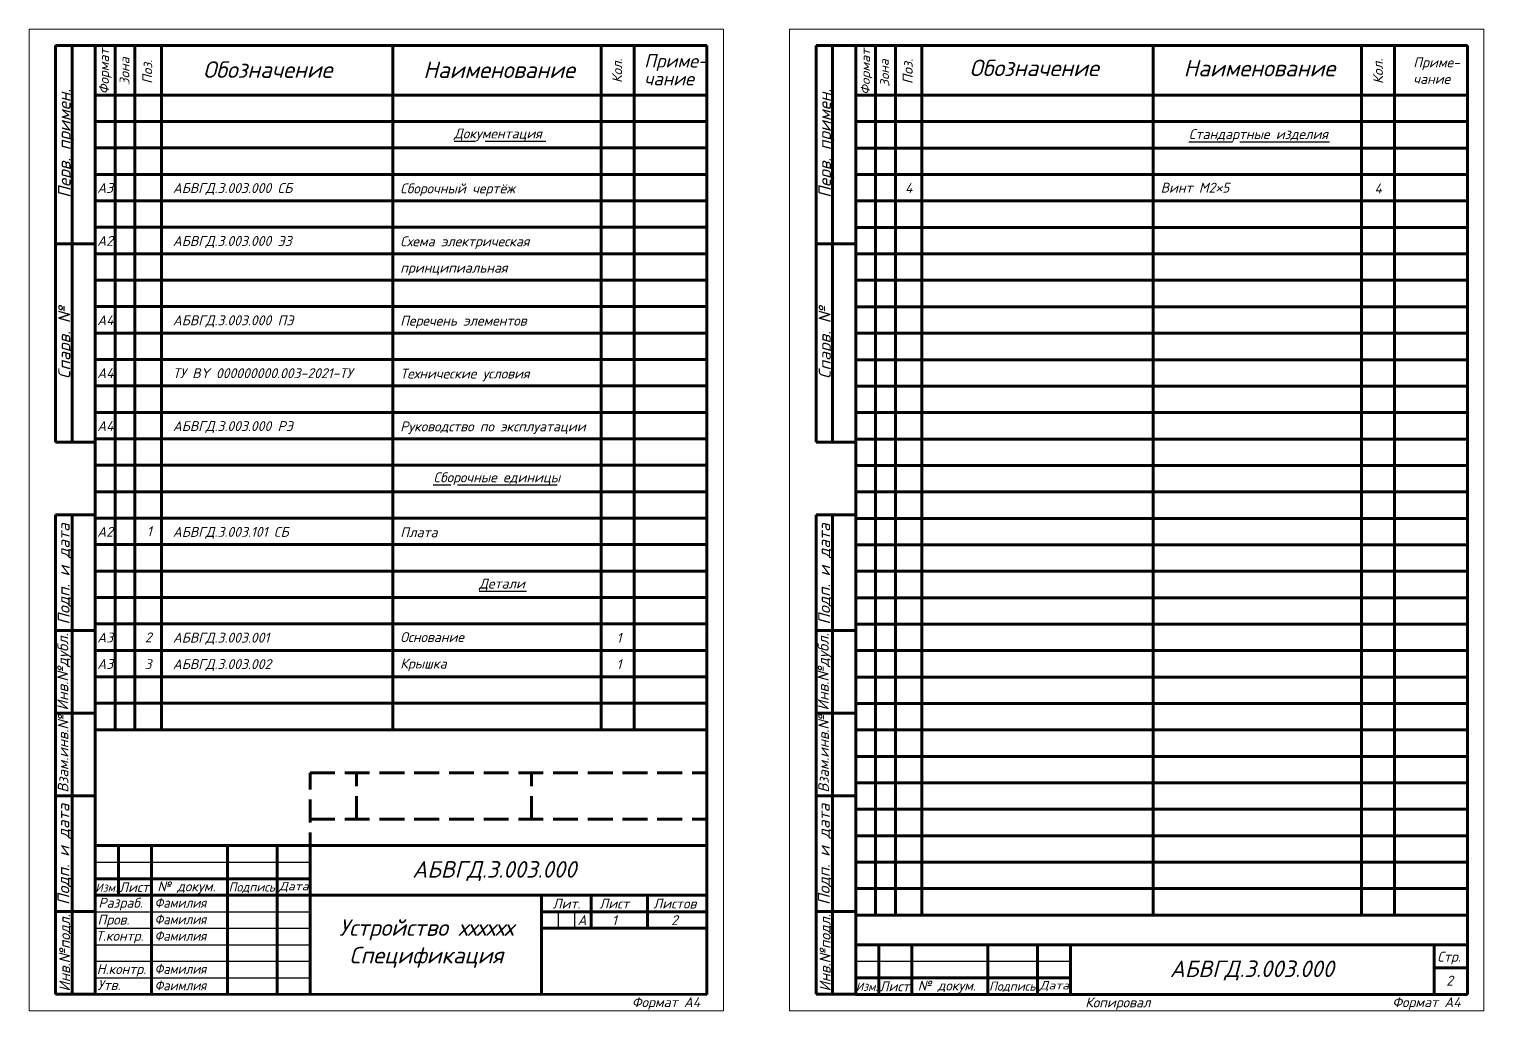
# Model space of a CAD drawing. Header units: millimetres. Extents: x -1 to 4028, y -898 to 1238.
# Drawn here: x 372.6 to 812.6, y 940.6 to 1237.6 of the extents above; entities that cross this region are included whole.
import ezdxf
from ezdxf.enums import TextEntityAlignment as Align

# ---------------------------------------------------------------- set-up
doc = ezdxf.new("R2010")
doc.units = ezdxf.units.MM
for name, color, linetype, lineweight in [('Осн 0.6', 7, 'Continuous', 60), ('Основная (0.3)', 162, 'Continuous', 30), ('Основная (0.6)', 250, 'Continuous', 60), ('Текст', 240, 'Continuous', 30), ('Тонкая (0.2)', 250, 'Continuous', 20)]:
    doc.layers.add(name, color=color, linetype=linetype, lineweight=lineweight)
doc.styles.add('3мм', font='isocpeui.ttf', dxfattribs={"height": 3})
doc.styles.add('5мм', font='isocpeui.ttf', dxfattribs={"height": 5})

msp = doc.modelspace()

# ---------------------------------------------------------------- linework, layer by layer
at = {"layer": 'Осн 0.6'}
for p, q in [((398.616, 1217.618), (398.616, 1232.618)), ((404.616, 1217.618), (404.616, 1232.618)), ((412.616, 1217.618), (412.616, 1232.618)), ((482.616, 1217.618), (482.616, 1232.618)), ((545.616, 1217.618), (545.616, 1232.618)), ((555.616, 1217.618), (555.616, 1232.618)), ((392.616, 1217.618), (398.616, 1217.618)), ((398.616, 1217.618), (404.616, 1217.618)), ((398.616, 1217.618), (398.616, 1209.618)), ((404.616, 1217.618), (412.616, 1217.618)), ((404.616, 1217.618), (404.616, 1025.618)), ((412.616, 1217.618), (482.616, 1217.618)), ((412.616, 1217.618), (412.616, 1025.618)), ((482.616, 1217.618), (545.616, 1217.618)), ((482.616, 1217.618), (482.616, 1025.618)), ((545.616, 1217.618), (555.616, 1217.618)), ((545.616, 1217.618), (545.616, 1025.618)), ((555.616, 1217.618), (577.616, 1217.618)), ((555.616, 1217.618), (555.616, 1025.618)), ((392.616, 1209.618), (577.616, 1209.618)), ((398.616, 1209.618), (398.616, 1201.618)), ((392.616, 1201.618), (577.616, 1201.618)), ((398.616, 1201.618), (398.616, 1193.618)), ((392.616, 1193.618), (577.616, 1193.618)), ((398.616, 1193.618), (398.616, 1185.618)), ((392.616, 1185.618), (577.616, 1185.618)), ((398.616, 1185.618), (398.616, 1177.618)), ((392.616, 1177.618), (577.616, 1177.618)), ((398.616, 1177.618), (398.616, 1169.618)), ((392.616, 1169.618), (577.616, 1169.618)), ((398.616, 1169.618), (398.616, 1161.618)), ((392.616, 1161.618), (577.616, 1161.618)), ((398.616, 1161.618), (398.616, 1153.618)), ((392.616, 1153.618), (577.616, 1153.618)), ((398.616, 1153.618), (398.616, 1145.618)), ((392.616, 1145.618), (577.616, 1145.618)), ((398.616, 1145.618), (398.616, 1137.618)), ((392.616, 1137.618), (577.616, 1137.618)), ((398.616, 1137.618), (398.616, 1129.618)), ((392.616, 1129.618), (577.616, 1129.618)), ((398.616, 1129.618), (398.616, 1121.618)), ((392.616, 1121.618), (577.616, 1121.618)), ((398.616, 1121.618), (398.616, 1113.618)), ((392.616, 1113.618), (577.616, 1113.618)), ((398.616, 1113.618), (398.616, 1105.618)), ((392.616, 1105.618), (577.616, 1105.618)), ((398.616, 1105.618), (398.616, 1097.618)), ((392.616, 1097.618), (577.616, 1097.618)), ((398.616, 1097.618), (398.616, 1089.618)), ((392.616, 1089.618), (577.616, 1089.618)), ((398.616, 1089.618), (398.616, 1081.618)), ((392.616, 1081.618), (577.616, 1081.618)), ((398.616, 1081.618), (398.616, 1073.618)), ((392.616, 1073.618), (577.616, 1073.618)), ((398.616, 1073.618), (398.616, 1065.618)), ((392.616, 1065.618), (577.616, 1065.618)), ((398.616, 1065.618), (398.616, 1057.618)), ((392.616, 1057.618), (577.616, 1057.618)), ((398.616, 1057.618), (398.616, 1049.618)), ((392.616, 1049.618), (577.616, 1049.618)), ((398.616, 1049.618), (398.616, 1041.618)), ((392.616, 1041.618), (577.616, 1041.618)), ((398.616, 1041.618), (398.616, 1033.618)), ((392.616, 1033.618), (577.616, 1033.618)), ((398.616, 1033.618), (398.616, 1025.618)), ((392.616, 1025.618), (577.616, 1025.618)), ((457.616, 990.566), (457.616, 945.566)), ((527.616, 965.566), (577.616, 965.566))]:
    msp.add_line(p, q, dxfattribs=at)
at = {"layer": 'Основная (0.3)'}
for p, q in [((501.188, 1203.668), (507.593, 1203.668)), ((510.575, 1203.668), (528.922, 1203.668)), ((723.387, 1203.48), (736.568, 1203.48)), ((738.788, 1203.48), (765.889, 1203.48)), ((494.783, 1099.668), (500.188, 1099.668)), ((502.188, 1099.668), (532.333, 1099.668)), ((508.788, 1067.533), (523.052, 1067.533)), ((392.616, 985.566), (457.616, 985.566)), ((392.616, 970.566), (457.616, 970.566)), ((532.616, 970.566), (532.616, 965.566)), ((537.616, 970.566), (537.616, 965.566)), ((392.616, 965.566), (457.616, 965.566)), ((392.616, 960.566), (457.616, 960.566)), ((392.616, 955.566), (457.616, 955.566)), ((622.616, 955.566), (687.616, 955.566)), ((392.616, 950.566), (457.616, 950.566))]:
    msp.add_line(p, q, dxfattribs=at)
at = {"layer": 'Основная (0.6)'}
for p, q in [((380.616, 1232.566), (380.616, 1172.566)), ((380.616, 1232.566), (392.616, 1232.566)), ((385.616, 1112.566), (385.616, 1232.566)), ((392.616, 945.618), (392.616, 1232.618)), ((392.616, 1000.566), (392.616, 1232.566)), ((392.616, 1232.566), (577.616, 1232.566)), ((392.616, 1232.566), (392.616, 1218.566)), ((392.616, 1232.566), (392.616, 1218.566)), ((577.616, 1000.566), (577.616, 1232.566)), ((610.616, 1232.566), (610.616, 1172.566)), ((610.616, 1232.566), (622.616, 1232.566)), ((615.616, 1112.566), (615.616, 1232.566)), ((622.616, 945.618), (622.616, 1232.618)), ((622.616, 1000.566), (622.616, 1232.566)), ((622.616, 1232.566), (807.616, 1232.566)), ((622.616, 1232.566), (622.616, 1218.566)), ((628.616, 1232.566), (628.616, 1217.566)), ((634.616, 1232.566), (634.616, 1217.566)), ((642.616, 1217.566), (642.616, 1232.566)), ((712.616, 1217.566), (712.616, 1232.566)), ((775.616, 1217.566), (775.616, 1232.566)), ((785.616, 1217.566), (785.616, 1232.566)), ((807.616, 945.566), (807.616, 1232.566)), ((628.616, 1217.566), (622.616, 1217.566)), ((634.616, 1217.566), (628.616, 1217.566)), ((628.616, 1217.566), (628.616, 969.566)), ((634.616, 1217.566), (642.616, 1217.566)), ((634.616, 1217.566), (634.616, 969.566)), ((642.616, 1217.566), (712.616, 1217.566)), ((642.616, 1217.566), (642.616, 1209.566)), ((712.616, 1217.566), (775.616, 1217.566)), ((712.616, 1217.566), (712.616, 969.566)), ((775.616, 1217.566), (785.616, 1217.566)), ((775.616, 1217.566), (775.616, 969.566)), ((785.616, 1217.566), (807.616, 1217.566)), ((785.616, 1217.566), (785.616, 969.566)), ((807.616, 1209.566), (622.616, 1209.566)), ((642.616, 1209.566), (642.616, 1201.566)), ((807.616, 1201.566), (622.616, 1201.566)), ((642.616, 1201.566), (642.616, 1193.566)), ((807.616, 1193.566), (622.616, 1193.566)), ((642.616, 1193.566), (642.616, 1185.566)), ((807.616, 1185.566), (622.616, 1185.566)), ((642.616, 1185.566), (642.616, 1177.566)), ((807.616, 1177.566), (622.616, 1177.566)), ((642.616, 1177.566), (642.616, 1169.566)), ((380.616, 1172.566), (380.616, 1112.566)), ((380.616, 1172.566), (392.616, 1172.566)), ((610.616, 1172.566), (610.616, 1112.566)), ((610.616, 1172.566), (622.616, 1172.566)), ((807.616, 1169.566), (622.616, 1169.566)), ((642.616, 1169.566), (642.616, 1161.566)), ((807.616, 1161.566), (622.616, 1161.566)), ((642.616, 1161.566), (642.616, 1153.566)), ((807.616, 1153.566), (622.616, 1153.566)), ((642.616, 1153.566), (642.616, 1137.566)), ((807.616, 1145.566), (622.616, 1145.566)), ((807.616, 1137.566), (622.616, 1137.566)), ((642.616, 1137.566), (642.616, 1129.566)), ((807.616, 1129.566), (622.616, 1129.566)), ((642.616, 1129.566), (642.616, 1121.566)), ((807.616, 1121.566), (622.616, 1121.566)), ((642.616, 1121.566), (642.616, 1113.566)), ((807.616, 1113.566), (622.616, 1113.566)), ((642.616, 1113.566), (642.616, 1105.566)), ((380.616, 1112.566), (392.616, 1112.566)), ((610.616, 1112.566), (622.616, 1112.566)), ((807.616, 1105.566), (622.616, 1105.566)), ((642.616, 1105.566), (642.616, 1097.566)), ((807.616, 1097.566), (622.616, 1097.566)), ((642.616, 1097.566), (642.616, 1089.566)), ((380.616, 1055.618), (380.616, 1090.618)), ((380.616, 1090.618), (392.616, 1090.618)), ((385.616, 945.618), (385.616, 1090.618)), ((610.616, 1055.618), (610.616, 1090.618)), ((610.616, 1090.618), (622.616, 1090.618)), ((615.616, 945.618), (615.616, 1090.618)), ((807.616, 1089.566), (622.616, 1089.566)), ((642.616, 1089.566), (642.616, 1081.566)), ((807.616, 1081.566), (622.616, 1081.566)), ((642.616, 1081.566), (642.616, 1073.566)), ((807.616, 1073.566), (622.616, 1073.566)), ((642.616, 1073.566), (642.616, 1065.566)), ((807.616, 1065.566), (622.616, 1065.566)), ((642.616, 1065.566), (642.616, 1057.566)), ((807.616, 1057.566), (622.616, 1057.566)), ((642.616, 1057.566), (642.616, 1049.566)), ((380.616, 1030.618), (380.616, 1055.618)), ((380.616, 1055.618), (385.616, 1055.618)), ((385.616, 1055.618), (392.616, 1055.618)), ((610.616, 1030.618), (610.616, 1055.618)), ((610.616, 1055.618), (615.616, 1055.618)), ((615.616, 1055.618), (622.616, 1055.618)), ((807.616, 1049.566), (622.616, 1049.566)), ((642.616, 1049.566), (642.616, 1041.566)), ((807.616, 1041.566), (622.616, 1041.566)), ((642.616, 1041.566), (642.616, 1033.566)), ((380.616, 1005.618), (380.616, 1030.618)), ((380.616, 1030.618), (385.616, 1030.618)), ((385.616, 1030.618), (392.616, 1030.618)), ((610.616, 1005.618), (610.616, 1030.618)), ((610.616, 1030.618), (615.616, 1030.618)), ((615.616, 1030.618), (622.616, 1030.618)), ((807.616, 1033.566), (622.616, 1033.566)), ((642.616, 1033.566), (642.616, 969.566)), ((807.616, 1025.566), (622.616, 1025.566)), ((622.616, 1017.566), (807.616, 1017.566)), ((807.616, 1009.566), (622.616, 1009.566)), ((380.616, 970.618), (380.616, 1005.618)), ((380.616, 1005.618), (385.616, 1005.618)), ((385.616, 1005.618), (392.616, 1005.618)), ((610.616, 970.618), (610.616, 1005.618)), ((610.616, 1005.618), (615.616, 1005.618)), ((615.616, 1005.618), (622.616, 1005.618)), ((392.616, 1000.566), (392.616, 945.618)), ((392.616, 1000.566), (392.616, 945.618)), ((577.616, 945.566), (577.616, 1000.566)), ((577.616, 945.566), (577.616, 1000.566)), ((807.616, 1001.566), (622.616, 1001.566)), ((392.616, 990.566), (577.616, 990.566)), ((399.616, 990.566), (399.616, 975.566)), ((409.616, 990.566), (409.616, 945.566)), ((432.616, 990.566), (432.616, 945.566)), ((447.616, 990.566), (447.616, 945.566)), ((807.616, 993.566), (622.616, 993.566)), ((622.616, 985.566), (807.616, 985.566)), ((392.616, 980.566), (457.616, 980.566)), ((807.616, 977.566), (622.616, 977.566)), ((392.616, 975.566), (457.616, 975.566)), ((457.616, 975.566), (577.616, 975.566)), ((527.616, 975.566), (527.616, 945.566)), ((542.616, 975.566), (542.616, 965.566)), ((559.616, 975.566), (559.616, 965.566)), ((380.616, 945.618), (380.616, 970.618)), ((380.616, 970.618), (385.616, 970.618)), ((385.616, 970.618), (392.616, 970.618)), ((527.616, 970.566), (577.616, 970.566)), ((610.616, 945.618), (610.616, 970.618)), ((610.616, 970.618), (615.616, 970.618)), ((615.616, 970.618), (622.616, 970.618)), ((807.616, 969.566), (622.616, 969.566)), ((629.616, 960.566), (629.616, 945.566)), ((639.616, 960.566), (639.616, 945.566)), ((662.616, 960.566), (662.616, 945.566)), ((677.616, 960.566), (677.616, 945.566)), ((687.616, 960.566), (687.616, 945.566)), ((622.616, 950.566), (687.616, 950.566)), ((385.616, 945.618), (380.616, 945.618)), ((392.616, 945.618), (385.616, 945.618)), ((392.616, 945.618), (577.616, 945.566)), ((615.616, 945.618), (610.616, 945.618)), ((622.616, 945.618), (615.616, 945.618)), ((807.616, 945.566), (622.616, 945.566)), ((622.616, 945.566), (687.616, 945.566))]:
    msp.add_line(p, q, dxfattribs=at)
at = {"layer": 'Основная (0.6)', "linetype": 'Continuous'}
for p, q in [((457.616, 1012.566), (465.116, 1012.566)), ((457.616, 1007.566), (457.616, 1012.566)), ((468.116, 1012.566), (475.616, 1012.566)), ((471.616, 1012.566), (471.616, 1008.566)), ((478.616, 1012.566), (486.116, 1012.566)), ((489.116, 1012.566), (496.616, 1012.566)), ((499.616, 1012.566), (507.116, 1012.566)), ((510.116, 1012.566), (517.616, 1012.566)), ((520.616, 1012.566), (528.116, 1012.566)), ((524.616, 1012.566), (524.616, 1008.566)), ((531.116, 1012.566), (538.616, 1012.566)), ((541.616, 1012.566), (549.116, 1012.566)), ((552.116, 1012.566), (559.616, 1012.566)), ((562.616, 1012.566), (570.116, 1012.566)), ((573.116, 1012.566), (577.616, 1012.566)), ((457.616, 998.566), (457.616, 1004.566)), ((471.616, 1005.566), (471.616, 998.566)), ((524.616, 1005.566), (524.616, 998.566)), ((524.616, 998.566), (524.616, 1001.507)), ((457.616, 998.566), (465.116, 998.566)), ((457.616, 998.566), (457.616, 997.566)), ((457.616, 994.566), (457.616, 990.566)), ((468.116, 998.566), (475.616, 998.566)), ((478.616, 998.566), (486.116, 998.566)), ((489.116, 998.566), (496.616, 998.566)), ((499.616, 998.566), (507.116, 998.566)), ((510.116, 998.566), (517.616, 998.566)), ((520.616, 998.566), (528.116, 998.566)), ((531.116, 998.566), (538.616, 998.566)), ((541.616, 998.566), (549.116, 998.566)), ((552.116, 998.566), (559.616, 998.566)), ((562.616, 998.566), (570.116, 998.566)), ((573.116, 998.566), (577.616, 998.566)), ((622.616, 960.566), (807.616, 960.566)), ((797.616, 960.566), (797.616, 945.566)), ((797.616, 953.566), (807.616, 953.566)), ((622.616, 945.566), (807.616, 945.566)), ((622.616, 945.566), (807.616, 945.566))]:
    msp.add_line(p, q, dxfattribs=at)
at = {"layer": 'Тонкая (0.2)'}
for p, q in [((582.616, 1237.566), (372.616, 1237.566)), ((372.616, 1237.566), (372.616, 940.566)), ((582.616, 940.566), (582.616, 1237.566)), ((812.616, 1237.566), (602.616, 1237.566)), ((602.616, 1237.566), (602.616, 940.566)), ((812.616, 940.566), (812.616, 1237.566)), ((372.616, 940.566), (582.616, 940.566)), ((602.616, 940.566), (812.616, 940.566))]:
    msp.add_line(p, q, dxfattribs=at)

# ---------------------------------------------------------------- texts
at = {"layer": 'Текст', "style": '3мм'}
for s, height, rotation, p, p2 in [('Формат', 2.7266, 89.65377, (626.873, 1217.635), (626.957, 1231.565)), ('Зона', 2.7275, 91.68964, (632.795, 1220.125), (632.549, 1228.453)), ('Поз.', 3.0346, 90.2488, (639.895, 1220.888), (639.862, 1228.585)), ('Кол.', 2.9742, 91.42928, (782.173, 1220.961), (781.981, 1228.658)), ('Перв. примен.', 3.78442, 90, (385.149, 1186.52), (385.149, 1219.436)), ('Перв. примен.', 3.78442, 90, (615.149, 1186.52), (615.149, 1219.436)), ('Спарв. №', 3.6444, 90, (385.07, 1131.745), (385.07, 1153.644)), ('Спарв. №', 3.6444, 90, (615.07, 1131.745), (615.07, 1153.644)), ('Подп. и дата ', 3.57193, 90, (384.881, 1057.421), (384.881, 1090.336)), ('Подп. и дата ', 3.57193, 90, (614.881, 1057.421), (614.881, 1090.336)), ('Инв.№дубл.', 3.3201, 90, (384.457, 1031.43), (384.457, 1054.807)), ('Инв.№дубл.', 3.3201, 90, (614.457, 1031.43), (614.457, 1054.807)), ('Взам.инв.№', 3.2013, 90, (384.497, 1006.587), (384.497, 1029.964)), ('Взам.инв.№', 3.2013, 90, (614.497, 1006.587), (614.497, 1029.964)), ('Подп. и дата ', 3.57193, 90, (384.786, 972.609), (384.786, 1005.524)), ('Подп. и дата ', 3.57193, 90, (614.786, 972.609), (614.786, 1005.524)), ('Инв.№подл.', 3.3201, 90, (385.027, 946.43), (385.027, 969.807)), ('Инв.№подл.', 3.3201, 90, (615.027, 946.43), (615.027, 969.807))]:
    msp.add_text(s, height=height, rotation=rotation, dxfattribs=at).set_placement(p, p2, align=Align.ALIGNED)
for s, height, p, p2 in [('Изм.', 2.5198, (392.681, 976.613), (399.332, 976.613)), ('Подпись', 2.7694, (432.961, 976.673), (447.013, 976.673)), ('Дата', 2.5399, (448.194, 977.044), (457.134, 977.044)), ('Изм.', 2.5198, (622.681, 946.613), (629.332, 946.613)), ('Подпись', 2.7694, (662.961, 946.673), (677.013, 946.673)), ('Дата', 2.5399, (678.194, 947.044), (687.134, 947.044))]:
    msp.add_text(s, height=height, dxfattribs=at).set_placement(p, p2, align=Align.ALIGNED)
for s, p in [('Лист', (399.805, 976.501)), ('№ докум.', (411.396, 976.74)), ('Разраб.', (393.561, 971.769)), ('Лит.', (530.944, 971.528)), ('Лист', (545.048, 971.541)), ('Листов', (561.378, 971.543)), ('Пров.', (393.306, 966.682)), ('А', (538.484, 966.549)), ('1', (548.88, 966.473)), ('2', (566.78, 966.521)), ('Т.контр.', (392.798, 961.773)), ('Стр.', (798.518, 955.473)), ('Н.контр.', (393.068, 951.719)), ('2', (801.216, 948.227)), ('Утв.', (393.334, 946.895)), ('Лист', (629.805, 946.501)), ('№ докум.', (641.396, 946.74)), ('Формат А4', (554.898, 941.702)), ('Копировал', (692.032, 941.637)), ('Формат А4', (784.898, 941.702))]:
    msp.add_text(s, height=3, dxfattribs=at).set_placement(p)
at = {"layer": 'Текст', "style": '3мм', "width": 0.9}
for s, p in [('Фамилия', (410.561, 971.769)), ('Фамилия', (410.561, 966.769)), ('Фамилия', (410.561, 961.769)), ('Фамилия', (410.561, 951.769)), ('Фаимлия', (410.561, 946.769))]:
    msp.add_text(s, height=3, dxfattribs=at).set_placement(p)
at = {"layer": 'Текст', "linetype": 'Continuous', "char_height": 3, "width": 13.43202, "attachment_point": 1, "rotation": 90, "style": '3мм'}
for s, insert in [('Формат', (393.763, 1217.823)), ('Зона', (399.98, 1220.55)), ('Поз.', (406.855, 1221.002)), ('Кол.', (548.973, 1221.258))]:
    msp.add_mtext(s, dxfattribs=dict(at, insert=insert))
at = {"layer": 'Текст', "linetype": 'Continuous', "attachment_point": 1}
for s, insert, char_height, width, style in [('Обозначение', (425.23, 1227.811), 5, 56.4652, '5мм'), ('Наименование', (491.838, 1227.753), 5, 56.4652, '5мм'), ('\\pxsm0.8;Приме-\\Pчание\\P\\pxs*;', (558.625, 1229.989), 4.05, 50.92031, '5мм'), ('Документация', (501.104, 1207.478), 3, 104.71349, '3мм'), ('Стандартные изделия', (723.387, 1207.29), 3, 104.71349, '3мм'), ('АБВГД.3.003.000 СБ', (416.083, 1190.972), 3, 56.44323, '3мм'), ('Сборочный чертёж', (484.856, 1190.866), 3, 104.71349, '3мм'), ('4', (637.555, 1191.003), 3, 13.43202, '3мм'), ('Винт М2×5', (714.856, 1191.086), 3, 104.71349, '3мм'), ('4', (779.519, 1190.868), 3, 13.43202, '3мм'), ('АБВГД.3.003.000 Э3', (416.083, 1174.972), 3, 56.44323, '3мм'), ('Схема электрическая ', (484.856, 1174.866), 3, 104.71349, '3мм'), ('принципиальная', (484.856, 1166.866), 3, 104.71349, '3мм'), ('АБВГД.3.003.000 ПЭ', (416.083, 1150.972), 3, 56.44323, '3мм'), ('Перечень элементов', (484.856, 1150.866), 3, 104.71349, '3мм'), ('ТУ BY 000000000.003-2021-ТУ', (416.083, 1134.972), 3, 60.26004, '3мм'), ('Технические условия', (484.856, 1134.866), 3, 104.71349, '3мм'), ('АБВГД.3.003.000 РЭ', (416.083, 1118.972), 3, 56.44323, '3мм'), ('Руководство по эксплуатации', (484.856, 1118.866), 3, 104.71349, '3мм'), ('Сборочные единицы', (494.943, 1103.478), 3, 104.71349, '3мм'), ('1', (408.218, 1087.149), 3, 13.43202, '3мм'), ('АБВГД.3.003.101 СБ', (416.083, 1086.972), 3, 56.44323, '3мм'), ('Плата', (484.856, 1086.866), 3, 104.71349, '3мм'), ('Детали', (508.704, 1071.343), 3, 104.71349, '3мм'), ('2', (407.636, 1055.06), 3, 13.43202, '3мм'), ('АБВГД.3.003.001', (416.083, 1054.972), 3, 56.44323, '3мм'), ('Основание', (484.856, 1055.138), 3, 104.71349, '3мм'), ('1', (550.279, 1054.92), 3, 13.43202, '3мм'), ('3', (407.518, 1046.954), 3, 13.43202, '3мм'), ('АБВГД.3.003.002', (416.083, 1046.972), 3, 56.44323, '3мм'), ('Крышка', (484.856, 1047.138), 3, 104.71349, '3мм'), ('1', (550.279, 1046.92), 3, 13.43202, '3мм'), ('АБВГД.3.003.000', (488.516, 985.877), 5, 77.1158, '5мм'), ('АБВГД.3.003.000 ', (717.644, 955.804), 5, 56.4652, '5мм')]:
    msp.add_mtext(s, dxfattribs=dict(at, insert=insert, char_height=char_height, width=width, style=style))
at = {"layer": 'Текст', "attachment_point": 1}
for s, insert, char_height, width, style in [('Обозначение', (657.034, 1228.332), 5, 56.4652, '5мм'), ('Наименование', (721.788, 1228.25), 5, 56.4652, '5мм'), ('Приме-\\Pчание', (791.243, 1228.996), 3, 18.11815, '3мм'), ('А3', (393.216, 1191.013), 3, 13.43202, '3мм'), ('А2', (393.216, 1175.013), 3, 13.43202, '3мм'), ('А4', (393.216, 1151.013), 3, 13.43202, '3мм'), ('А4', (393.216, 1135.013), 3, 13.43202, '3мм'), ('А4', (393.216, 1119.013), 3, 13.43202, '3мм'), ('А2', (393.216, 1087.013), 3, 13.43202, '3мм'), ('А3', (393.216, 1055.013), 3, 13.43202, '3мм'), ('А3', (393.216, 1047.013), 3, 13.43202, '3мм'), ('\\pxqc;Устройство хххххх\\PСпецификация', (459.242, 968.271), 5, 67.03089, '5мм')]:
    msp.add_mtext(s, dxfattribs=dict(at, insert=insert, char_height=char_height, width=width, style=style))

doc.saveas('drawing.dxf')
